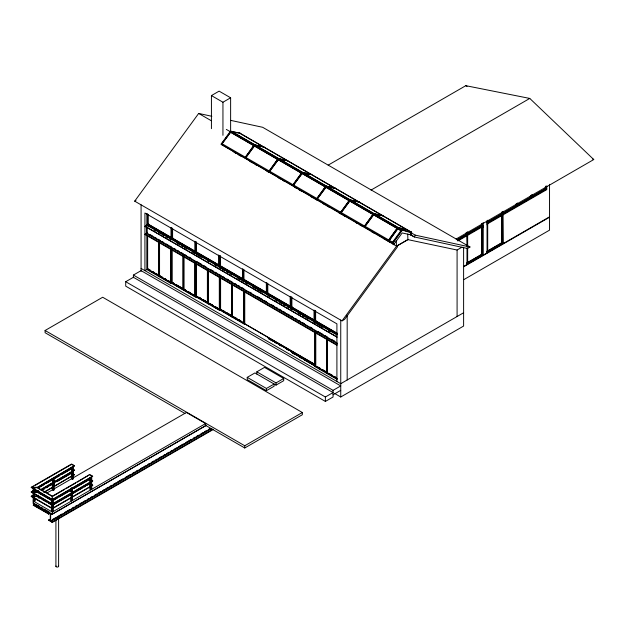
<?xml version="1.0" encoding="UTF-8"?>
<svg xmlns="http://www.w3.org/2000/svg" width="625" height="625" viewBox="0 0 625 625"><rect width="100%" height="100%" fill="white"/><g stroke="black" fill="none" stroke-linecap="round" stroke-linejoin="round"><path stroke-width="0.94" d="M145.195 234.086L337.18 344.922L336.906 345.273L144.922 234.43L146.68 233.016L146.68 227.516M254.969 144.82L253.82 145.633L230.531 132.141L222.094 143.711L230.625 132.242L231.766 131.43L254.969 144.82L263.312 146.852M278.805 158.586L277.656 159.398L254.367 145.906L245.93 157.477L254.461 146.008L255.609 145.188L278.805 158.586L287.148 160.617M302.641 172.344L301.5 173.164L278.211 159.664L269.773 171.234L278.297 159.766L279.445 158.953L302.641 172.344L310.992 174.375M326.484 186.109L325.336 186.922L302.047 173.43L293.609 185L302.141 173.531L303.281 172.719L326.484 186.109L334.828 188.141M350.32 199.875L349.172 200.688L325.883 187.195L317.445 198.766L325.977 187.289L327.117 186.477L350.32 199.875L358.664 201.906M374.156 213.633L373.008 214.445L349.719 200.953L341.281 212.523L349.812 201.055L350.961 200.242L374.156 213.633L382.5 215.664M398.312 227.586L397.172 228.398L373.562 214.719L365.125 226.289L373.648 214.82L374.797 214.008L398.312 227.586L406.664 229.617M402.797 230.172L401.648 230.984L397.719 228.664L389.375 240.336L397.812 228.766C401.227 226.938 406.727 233.32 411.234 231.992L410.055 234.656M410.578 234.766L411.672 232.312L240 133.203M469.992 247L415.242 235.141L414.422 236.984L410.203 234.547L414.422 236.984L467.453 248.469L469.992 247L262.648 127.289L230.664 120.367M487.055 224.836L487.695 224.461M223.461 141.492L221.289 144.469L397.609 246.688L344.586 319.406L342.039 320.875L134.695 201.164L198.672 113.437L211.844 116.289M231.68 131.633L240.203 133.258L231.039 131.266L229.984 131.875L221.016 144.164L392.688 243.273L393.773 244.477M224.547 140L228.344 134.797M253.727 145.531L245.383 157.203L253.82 145.633M277.57 159.297L269.219 170.969L277.656 159.398M301.406 173.062L293.062 184.727L301.5 173.164M325.242 186.82L316.898 198.492L325.336 186.922M349.086 200.586L340.734 212.258L349.172 200.688M372.922 214.352L364.57 226.016L373.008 214.445M397.078 228.297L388.734 239.969L397.172 228.398M392.57 242.18L401.008 230.609L402.062 230.008M401.555 230.883L393.117 242.453L394.297 243.75M392.688 243.273L401.648 230.984L229.984 131.875M393.594 244.719L402.18 232.953L411.664 235M342.039 320.875L396.797 245.789M213.195 429.531L52.367 522.391L48.531 520.172L50.289 520.789L50.289 513.453L48.531 512.039M146.383 233.398L337.523 343.758M211.43 128.664L211.43 95.578L219.109 91.141L230.625 97.789L230.625 130.883M211.43 95.578L222.945 102.227L230.625 97.789M134.695 201.164L135.969 200.43M148.359 226.656C147.266 223.43 141.922 228.961 147.219 224.969M148.758 224.086L147.477 224.82L147.477 213.906M144.922 234.43L147.32 233.047M172.914 238.031L171.633 238.773L171.633 227.859M133.398 275.07L141.078 270.641L340.742 385.914L333.062 390.344L133.398 275.07L133.398 277.734M125.719 281.719L133.398 277.289L333.062 392.562L325.383 397L125.719 281.719L125.719 286.156L325.383 401.43L333.062 397L333.062 390.344M147.328 269.242L144.922 270.641L144.922 213L336.906 323.844L336.906 381.477M147.477 235.391L147.477 269.156L147.961 268.883L150.375 270.281M328.172 165.141L465.797 85.68L529.773 98.43L593.75 159.555L456.125 239.016M184.938 413.453L45.086 332.711L45.086 330.492L102.68 297.242L302.344 412.516L302.344 414.734L244.75 447.984L205.156 425.125M196.758 251.797L195.477 252.531L195.477 241.617M147.477 269.156L158.758 275.672L159.234 275.391L156.82 274M158.758 276.414L159.234 276.133M159.398 242.273L159.398 276.039L159.875 275.766L162.297 277.156M159.398 276.781L159.875 276.5L164.852 279.375M159.398 276.039L170.68 282.555L171.156 282.273L171.156 249.477M171.797 249.844L171.797 282.648L172.273 282.367L173.891 283.297M146.836 235.227L146.836 269.531L171 283.477L172.273 283.109L171.797 283.383M220.594 265.555L219.313 266.297L219.313 255.383M171.797 282.648L183.078 289.156L183.555 288.883M183.719 256.727L183.719 289.523L184.195 289.25L185.805 290.18M183.719 290.266L184.195 289.992L183.398 290.078L183.398 255.781M371.039 190.078L529.773 98.43M183.719 289.523L194.992 296.039L195.477 295.758L195.477 262.961M196.117 263.328L196.117 296.133L196.594 295.852M169.82 282.242L195.312 296.961L195.797 296.688M196.117 296.867L196.594 296.594M244.43 279.32L243.148 280.055L243.148 269.148M196.117 296.133L207.391 302.641L207.875 302.367M208.031 270.211L208.031 303.016L208.516 302.734M208.031 303.75L208.516 303.477M208.031 303.016L219.313 309.523L219.789 309.25L219.789 277.414M220.43 277.781L220.43 309.617L220.914 309.336M193.266 295.227L219.633 310.445L220.594 309.891M220.43 310.359L220.914 310.078M268.266 293.086L266.992 293.82L266.992 282.906M220.43 309.617L231.711 316.125L232.195 315.852L226.555 312.594M232.352 284.664L232.352 316.5L232.828 316.219M232.508 316.773L232.031 317.055L232.031 283.703M232.352 317.234L232.828 316.961M232.352 316.5L243.633 323.008L244.109 322.734M244.43 323.656L230.844 316M220.109 310.172L244.273 324.117L244.75 323.844L244.75 291.445M245.07 324.023L314.57 364.336M396.305 240.688L396.469 246.219L407.883 239.633L457.086 250.023L462.078 247.141M396.469 246.219L407.883 239.625L407.727 234.094M292.109 306.844L290.828 307.586L290.828 296.672M315.945 320.609L314.664 321.344L314.664 310.43M457.305 239.609L466.203 234.469L466.203 232.648M486.891 222.523L501.82 213.906L501.82 212.086M502.461 213.539L515.406 206.062M516.859 205.227L530.617 197.281L530.617 195.461M531.258 196.914L545.32 188.789L545.32 186.977M457.461 239.703L466.367 234.562L466.367 232.742M487.055 222.617L501.977 214L501.977 212.18M502.617 213.633L516.375 205.687L516.375 203.867M517.016 205.32L530.781 197.375L530.781 195.555M531.414 197L545.477 188.883L545.477 186.156M457.297 240.539L483.211 225.57M487.055 223.359L546.758 188.883M457.805 240.984L483.211 226.312M487.055 224.094L546.758 189.625L546.758 185.82M31.25 487.656L37.008 487.656L74.445 465.672L71.57 464.008L31.25 487.289L52.367 499.852L92.688 476.203L89.805 474.539L52.367 496.156L37.008 487.289L31.25 487.289L52.367 499.477L92.688 476.203M32.094 487.172L33.773 486.203M35.453 485.234L71.57 464.383L74.445 466.039M74.445 465.672L37.008 487.656M33.773 490.266L31.25 492.094L52.367 504.281L92.688 481.008L91.727 480.086L90.766 480.633L89.805 480.086M37.969 487.844L71.57 468.445M32.094 491.602L33.773 490.633M38.812 487.727L44.688 484.328M46.367 483.359L52.25 479.969M54.766 478.516L59.805 475.602M61.484 474.633L71.57 468.813M33.648 490.891L32.688 491.445L34.133 492.273L37.008 491.719L51.562 500.125M33.648 492L34.609 491.445M54.289 480.633L53.328 481.187L52.367 480.633M53.328 481.562L54.289 481.008M38.672 490.758L37.008 492.094L35.086 492.094M40.336 489.797L74.445 470.109L41.172 489.687M37.008 492.094L38.672 491.133M33.773 494.703L31.25 496.523L52.367 508.719L92.688 485.438L91.727 484.516L90.766 485.07L89.805 484.516M41.328 490.336L71.57 472.875M33.773 495.07L31.25 496.523L33.172 496.523M42.172 490.219L44.688 488.766M46.367 487.797L48.047 486.828M49.727 485.852L53.086 483.914M57.289 481.492L70.727 473.734M33.648 495.32L32.688 495.875L34.133 496.711L37.008 496.156L51.562 504.555M33.648 496.43L34.609 495.875M54.289 485.07L53.328 485.625L52.367 485.07M54.289 485.438L53.328 485.992L52.367 485.438M38.672 495.195L37.008 496.523L40.242 498.391M40.336 494.234L42 493.273M43.664 492.312L74.445 474.539L44.5 492.203M38.672 495.563L37.008 496.523L35.086 496.523L35.086 494.305M34.852 499.984L36.539 499.016M38.219 498.039L39.906 497.07M42.43 495.609L44.117 494.641M46.641 493.18L52.539 489.773M54.227 488.805L71.906 478.594M73.594 477.617L186.438 412.469L205.633 423.555L205.633 425.773M247.234 377.367L266.43 388.453L274.109 384.023L274.109 386.234L266.43 390.672L247.234 379.586L247.234 377.367L254.914 372.938L276.031 385.125L283.711 380.695L283.711 378.477L264.508 367.391L256.828 371.828L256.828 374.047M291.789 352.109L314.359 365.32M52.367 483.227L52.367 489.875L53.328 490.43L54.289 489.875L54.289 477.523M71.57 467.391L71.57 478.789L72.523 479.344L73.484 478.789L73.484 465.484M33.172 488.609L33.172 503.172L39.352 506.242M64.844 489.32L52.367 496.523L47.516 493.727M66.508 488.359L75.664 483.078M77.328 482.117L89.805 474.539M53.203 500.109L70.672 490.023M72.336 489.062L89.805 478.977M53.203 500.477L57.359 498.078M59.023 497.117L70.672 490.391M74 488.469L89.805 479.344M466.844 262.914L481.773 254.297L481.773 226.219M486.891 251.344L501.82 242.727L501.82 215.617M467.008 263.008L481.93 254.391L481.93 226.312M487.055 251.437L501.977 242.82L501.977 215.703M52.367 502.805L53.328 502.25M72.523 491.164L71.57 491.719L70.609 491.164M467.008 263.75L483.211 254.391M487.055 252.172L503.258 242.82M92.688 480.633L52.367 503.914L31.25 491.719L33.172 491.719M463.664 266.422L549.539 216.836L549.539 184.289M463.836 266.688L549.539 217.211L549.539 230.141L463.836 279.617M53.203 504.539L70.672 494.453M72.336 493.492L89.805 483.406M53.203 504.914L70.672 494.828M73.164 493.383L82.32 488.102M83.984 487.141L85.648 486.18M87.312 485.219L89.805 483.773M52.367 507.242L53.328 506.687M72.523 495.602L71.57 496.156L70.609 495.602M92.688 485.07L52.367 508.344L31.25 496.156L33.172 496.156M48.602 512.047L48.969 513.719M48.531 514.07L49.492 513.523L46.992 512.117M205.633 423.555L52.367 512.039L33.172 500.961M256.828 371.828L276.031 382.914L283.711 378.477M52.367 522.391L50.609 520.969L50.68 513.57L52.094 514.281L206.188 425.32M206.461 425.297L52.094 514.281M314.664 331.164L314.664 366.422L315.148 366.148M315.305 332.289L315.305 366.055L315.781 365.773L315.781 332.008M48.531 520.172L50.211 519.195M48.805 520.148L50.492 519.172M52.812 519.328L55.344 517.867M57.023 516.898L62.078 513.984M64.602 512.523L69.656 509.609M72.18 508.148L73.867 507.18M75.547 506.203L77.234 505.234M79.758 503.773L81.445 502.797M83.125 501.828L84.812 500.859M87.336 499.398L89.023 498.422M90.703 497.453L92.391 496.484M94.914 495.023L96.602 494.047M98.281 493.078L100.812 491.617M102.492 490.648L104.18 489.672M105.859 488.703L108.391 487.242M110.07 486.273L111.758 485.297M113.437 484.328L115.969 482.867M117.648 481.898L122.703 478.977M125.227 477.523L130.281 474.602M132.805 473.148L134.492 472.172M136.18 471.203L137.859 470.227M140.383 468.773L142.07 467.797M143.758 466.828L145.438 465.852M147.961 464.398L149.648 463.422M151.336 462.453L153.859 460.992M155.547 460.023L157.227 459.047M158.914 458.078L161.438 456.617M163.125 455.641L164.805 454.672M166.492 453.703L169.016 452.242M170.703 451.266L172.383 450.297M174.07 449.328L176.594 447.867M178.281 446.891L183.328 443.977M185.859 442.516L190.906 439.602M193.438 438.141L195.117 437.172M196.805 436.195L198.484 435.227M201.016 433.766L202.695 432.797M204.383 431.82L206.062 430.852M208.594 429.391L210.273 428.422M50.609 520.969L210.594 428.602M50.906 521.359L211.734 428.5M52.094 522.039L212.922 429.188M315.305 366.055L326.586 372.562L327.062 372.289M326.586 373.305L327.062 373.023M327.227 339.172L327.227 372.938L327.703 372.656M327.383 373.211L326.906 373.492L326.906 339.188M327.227 373.672L327.703 373.398L329.359 374.352M463.609 312.758L340.742 383.695L141.078 268.422M45.086 330.492L244.75 445.766L302.344 412.516M333.062 394.781L340.742 390.344M334.844 393.594L340.742 397L463.609 326.055L463.609 247.219M483.211 227.047L482.57 227.422M147.148 232.914L147 227.328M31.25 492.094L33.172 492.094M254.875 145.023L264.047 147.016L255.516 145.398M278.711 158.789L287.883 160.781L283.102 159.969M279.352 159.156L281.227 159.562M302.555 172.555L311.719 174.547L306.945 173.734M303.195 172.922L305.07 173.328M326.391 186.312L335.555 188.305L330.781 187.492M327.031 186.68L328.906 187.086M350.227 200.078L359.398 202.07L350.867 200.445M374.062 213.836L383.234 215.828L374.703 214.211M398.227 227.789L407.391 229.781L404.492 229.375M398.867 228.156L402.617 228.969M411.672 232.312L402.703 230.375L231.039 131.266M465.797 85.68L467.062 86.414M592.477 158.82L593.75 159.555M544.836 188.516L546.117 189.258L546.117 186.523M530.141 197L531.414 197.742L531.414 195.016M515.742 205.32L517.016 206.055L517.016 203.328M501.344 213.633L502.617 214.367L502.617 211.641M502.977 214.578L503.258 243.555M501.344 214.367L502.617 215.109L502.617 243.187L501.344 242.445M481.297 225.203L482.57 225.945L482.57 223.211M465.727 234.188L467.008 234.93L467.008 232.203M466.727 235.508L467.008 246.234M481.297 254.023L482.57 254.758L482.57 226.68M239.477 133.086L411.141 232.203M411.023 232.711L415.242 235.141M198.672 113.437L211.242 120.695M226.32 129.398L230.516 131.82M221.547 143.445L393.211 242.555M233.922 152.18L236.484 153.664M238.141 154.617L240.711 156.102M249.953 161.438L252.547 162.938M255.016 164.359L256.773 165.383M266.828 171.18L268.617 172.219M278.641 178L280.453 179.055M282.859 180.438L284.68 181.492M294.828 187.352L296.523 188.328M298.891 189.695L301.422 191.156M310.703 196.516L313.234 197.977M314.922 198.953L317.664 200.531M322.516 203.336L325.273 204.93M326.969 205.906L329.5 207.367M338.805 212.742L341.344 214.203M343.031 215.18L345.57 216.648M355.422 222.336L357.406 223.477M359.945 224.945L361.641 225.922M371.453 231.586L373.984 233.055M383.266 238.406L385.797 239.875M387.484 240.844L390.016 242.305M392.547 243.766L394.234 244.742M148.438 224.266L171.953 237.844M194.969 251.133L172.594 238.219L172.594 228.211M218.805 264.891L196.438 251.977L196.438 241.977M241.812 278.18L220.273 265.742L220.273 255.734M244.109 279.508L265.648 291.938M267.945 293.266L290.32 306.18M314.156 319.945L291.789 307.031L291.789 297.023M337.461 333.398L315.625 320.789L315.625 310.789M171.797 237.938L148.281 224.359L148.281 214.359M195.633 251.703L172.438 238.305L172.438 228.305M219.477 265.461L196.273 252.07L196.273 242.07M242.484 278.75L220.109 265.836L220.109 255.828M266.32 292.508L243.953 279.594L243.953 269.594M290.156 306.273L267.789 293.359L267.789 283.352M314 320.039L291.625 307.125L291.625 297.117M337.305 333.492L315.469 320.883L315.469 310.883M146.836 224.453L337.344 334.438M337.141 335.062L146.836 225.195L146.836 213.539M154.258 230.055L155.938 231.031M158.469 232.492L160.148 233.461M161.836 234.43L163.516 235.406M166.047 236.867L167.727 237.836M169.414 238.805L171.102 239.781M176.992 243.187L179.516 244.641M181.203 245.617L182.883 246.586M184.57 247.562L187.094 249.016M192.148 251.938L194.672 253.391M196.359 254.367L201.414 257.281M207.305 260.688L208.992 261.656M214.883 265.062L216.57 266.031M219.094 267.492L220.781 268.461M222.461 269.438L224.148 270.406M226.672 271.867L228.359 272.836M230.039 273.812L231.727 274.781M237.617 278.188L240.148 279.648M241.828 280.617L243.516 281.586M245.195 282.562L247.727 284.023M252.773 286.938L255.305 288.398M256.984 289.367L262.039 292.281M267.93 295.688L269.617 296.656M275.508 300.062L277.195 301.039M279.719 302.492L281.406 303.469M283.086 304.438L284.773 305.414M287.297 306.867L288.984 307.844M290.664 308.812L292.352 309.789M298.242 313.188L300.773 314.648M302.453 315.617L304.141 316.594M305.82 317.562L308.352 319.023M313.398 321.938L315.93 323.398M317.609 324.367L322.664 327.289M328.562 330.688L330.242 331.664M145.195 226.328L337.18 337.164L144.922 226.297M150.367 234.773L152.891 236.234M154.578 237.203L156.258 238.18M157.945 239.148L160.469 240.609M162.156 241.578L163.836 242.555M166.367 244.008L168.047 244.984M169.734 245.953L171.414 246.93M173.945 248.383L175.625 249.359M177.312 250.328L178.992 251.305M181.523 252.766L183.203 253.734M184.891 254.703L186.578 255.68M189.102 257.141L190.781 258.109M196.68 261.516L201.734 264.43M203.414 265.398L205.938 266.859M210.992 269.773L213.523 271.234M215.203 272.211L216.891 273.18M218.57 274.148L221.102 275.609M222.781 276.586L224.469 277.555M226.992 279.016L228.68 279.984M230.359 280.961L232.047 281.93M234.57 283.391L236.258 284.359M237.938 285.336L239.625 286.305M242.148 287.766L243.836 288.734M249.727 292.141L251.414 293.109M257.305 296.516L262.359 299.43M264.039 300.406L266.57 301.859M271.617 304.781L274.148 306.234M275.828 307.211L277.516 308.18M279.195 309.156L281.727 310.609M283.406 311.586L285.094 312.555M287.617 314.016L289.305 314.992M290.984 315.961L292.672 316.93M295.195 318.391L296.883 319.367M298.562 320.336L300.25 321.305M302.773 322.766L304.461 323.742M310.352 327.141L312.039 328.117M317.93 331.516L322.984 334.438M324.672 335.406L327.195 336.867M332.25 339.781L334.773 341.242M146.68 233.016L336.977 342.883M222.523 310.273L224.938 311.664M234.445 317.148L236.859 318.547M238.469 319.477L240.891 320.875M222.367 310.359L224.781 311.758M226.391 312.688L232.031 315.945M234.281 317.242L236.703 318.641M238.313 319.57L240.727 320.961M199.008 297.25L200.625 298.18M203.039 299.578L205.453 300.969M210.93 304.133L212.539 305.062M214.961 306.453L217.375 307.852M198.852 297.344L201.266 298.734M202.883 299.664L205.297 301.062M208.352 302.828L213.188 305.617M214.797 306.547L217.219 307.945M220.094 309.602L222.859 311.203M223.398 311.516L226.227 313.148M226.711 313.43L230.437 315.578M231 315.906L233.805 317.523M235.492 318.492L238.016 319.953M238.555 320.266L240.234 321.234M243.906 323.352L314.727 364.242M219.93 309.695L221.609 310.664M223.289 311.633L229.164 315.031M176.305 284.695L181.945 287.953M188.227 291.578L190.641 292.969M172.117 282.461L173.727 283.391M176.148 284.789L181.781 288.039M184.039 289.344L185.648 290.273M188.062 291.664L190.484 293.062M192.094 293.992L193.703 294.922M196.453 296.508L198.141 297.484M199.828 298.461L202.391 299.938M204.055 300.898L205.742 301.875M208.281 303.344L209.969 304.312M211.664 305.289L214.312 306.82M215.891 307.734L217.625 308.734M314.906 364.898L268.266 338.156L314.75 364.992M196.289 296.602L202.203 300.016M203.898 300.992L209.812 304.406M211.5 305.383L217.414 308.797M152.789 271.672L154.406 272.602M164.711 278.555L166.32 279.484M168.742 280.883L171.156 282.273M268.43 338.438L272.656 340.875M274.344 341.852L276.883 343.312M279.414 344.781L281.102 345.758M286.18 348.68L288.711 350.148M291.25 351.609L292.938 352.586M295.469 354.047L298.008 355.516M303.078 358.438L305.617 359.906M307.305 360.883L309.836 362.344M311.531 363.32L314.062 364.781M318.203 367.172L320.617 368.57M322.227 369.5L326.258 371.82M330.117 374.055L332.539 375.445M334.148 376.375L336.562 377.773M147.797 268.977L150.219 270.367M152.633 271.766L155.047 273.164M156.664 274.094L159.078 275.484M159.719 275.859L162.133 277.25M164.555 278.648L166.164 279.578M168.578 280.977L171 282.367M177.273 285.992L179.797 287.445M181.391 288.367L183.164 289.391M184.852 290.367L187.508 291.898M268.266 338.531L272.492 340.969M275.031 342.43L276.719 343.406M279.258 344.867L280.945 345.844M286.859 349.266L288.555 350.234M291.086 351.703L314.523 365.234M317.789 367.117L320.273 368.555M321.93 369.508L326.906 372.383M329.961 374.148L332.375 375.539M333.992 376.469L336.406 377.867M171.219 282.68L187.211 291.914M188.898 292.891L194.789 296.289M315.148 365.773L326.742 372.477L326.742 338.703M337.055 378.422L327.383 372.844L327.383 340.039M291.789 352.477L297.68 355.875M299.367 356.852L313.68 365.117M327.227 372.938L336.891 378.516M148.906 270.172L152.883 272.461M154.469 273.383L156.062 274.297M166.508 280.328L168.164 281.289M292.469 353.055L294.156 354.023M300.047 357.43L301.734 358.398M304.258 359.859L310.148 363.266M311.836 364.234L313.523 365.211M315.781 366.516L317.531 367.523M319.102 368.43L320.758 369.383M322.297 370.273L323.883 371.195M331.016 375.312L332.672 376.266M314.664 366.422L337.164 379.414M90.766 475.461L91.727 476.016M74.445 470.109L71.57 469.555M73.484 469.922L74.445 470.477M92.688 481.008L89.805 480.453M74.445 474.539L71.57 473.984M73.484 474.359L74.445 474.906M92.688 485.438L89.805 484.883M37.82 488.125L45.898 492.789M37.82 492.555L51.562 500.492M41.859 499.32L46.711 502.125M48.328 503.055L50.75 504.461M40.812 507.211L42.578 508.109M44.047 509.078L49.047 511.844L49.047 513.672M33.172 503.172L52.367 514.258L52.367 496.156M35.68 505.578L34.062 504.648L33.172 505.203L48.602 513.984M37.297 506.516L38.977 507.453M40.523 508.383L45.445 511.188M49.125 513.688L33.609 504.852L33.609 503.023M33.539 504.945L48.891 513.812M532.055 194.641L532.055 197.375M517.656 202.961L517.656 205.687M516.219 203.773L516.219 205.594M503.258 211.273L503.258 214M487.695 220.258L487.695 222.984M487.695 223.727L487.695 251.805M487.055 220.625L487.055 252.914M483.211 222.586L483.211 255.133M481.93 223.75L481.93 225.57L466.844 234.102L481.773 225.477L481.773 223.664M467.648 231.828L467.648 234.562M467.648 235.297L467.648 245.805M467.648 247.758L467.648 263.383M467.008 248.125L467.008 264.484M457.086 250.023L457.086 316.523M347.18 315.25L347.18 379.984M340.742 320.078L340.742 397M326.586 338.797L326.586 372.562M325.383 397L325.383 401.43M314.023 310.062L314.023 320.977M290.188 296.297L290.188 307.211M276.031 382.914L276.031 385.125M266.43 388.453L266.43 390.672M266.352 282.539L266.352 293.453M244.75 445.766L244.75 447.984M244.273 291.719L244.273 324.117M243.789 291.078L243.789 322.914L232.508 316.406L232.508 284.57M243.633 291.172L243.633 323.008M242.508 268.773L242.508 279.688M231.875 284.203L231.875 316.039L220.594 309.523L220.594 277.688M231.711 284.289L231.711 316.125M222.945 102.227L222.945 135.312M220.109 276.82L219.953 310.266M219.633 277.102L219.633 310.445M219.477 277.594L219.477 309.43L208.195 302.922L208.195 271.086M219.313 276.727L219.313 309.523M218.672 255.016L218.672 265.93M207.711 270.219L207.711 303.57M207.555 270.711L207.555 302.547L196.273 296.039L196.273 264.203M207.391 269.844L207.391 302.641M195.797 263.336L195.633 296.781M195.312 263.055L195.312 296.961M195.156 263.148L195.156 295.945L183.875 289.438L183.875 256.633M194.992 263.234L194.992 296.039M194.836 241.25L194.836 252.164M183.234 256.266L183.234 289.062L171.953 282.555L171.953 249.75M183.078 256.359L183.078 289.156M171.477 249.852L171.477 283.203M171 227.484L171 238.398M171 249.172L171 283.477M170.836 248.695L170.836 282.461L159.555 275.945L159.555 243.148M170.68 248.789L170.68 282.555M159.078 242.289L159.078 276.594M158.914 241.812L158.914 275.578L147.641 269.07L147.641 236.266M158.758 241.906L158.758 275.672M141.078 204.805L141.078 271.273M91.727 476.969L91.727 489.32M90.766 477.523L90.766 489.875L89.805 489.32L89.805 477.922M72.523 466.992L72.523 479.344M72.523 488.055L72.523 500.406M71.57 487.656L71.57 500.961L70.609 500.406L70.609 497.555M70.609 489L70.609 491.852M70.609 493.75L70.609 495.969M58.609 518.18L58.609 566.203M55.914 520.281L55.914 566.375M53.328 478.078L53.328 490.43M53.328 499.133L53.328 511.484M52.367 478.469L52.367 481.32M51.406 498.187L51.406 511.484M35.086 488.609L35.086 492.406M35.086 498.109L35.086 500.961L34.133 501.516L34.133 489.164M33.688 502.977L33.688 504.805M58.523 566A1.359 0.781 0 0 1 57.234 567.07A1.359 0.781 0 0 1 56.016 565.977M57.797 516.594A1.359 0.781 0 0 1 58.32 517.797A1.359 0.781 0 0 1 56.172 517.773"/></g></svg>
